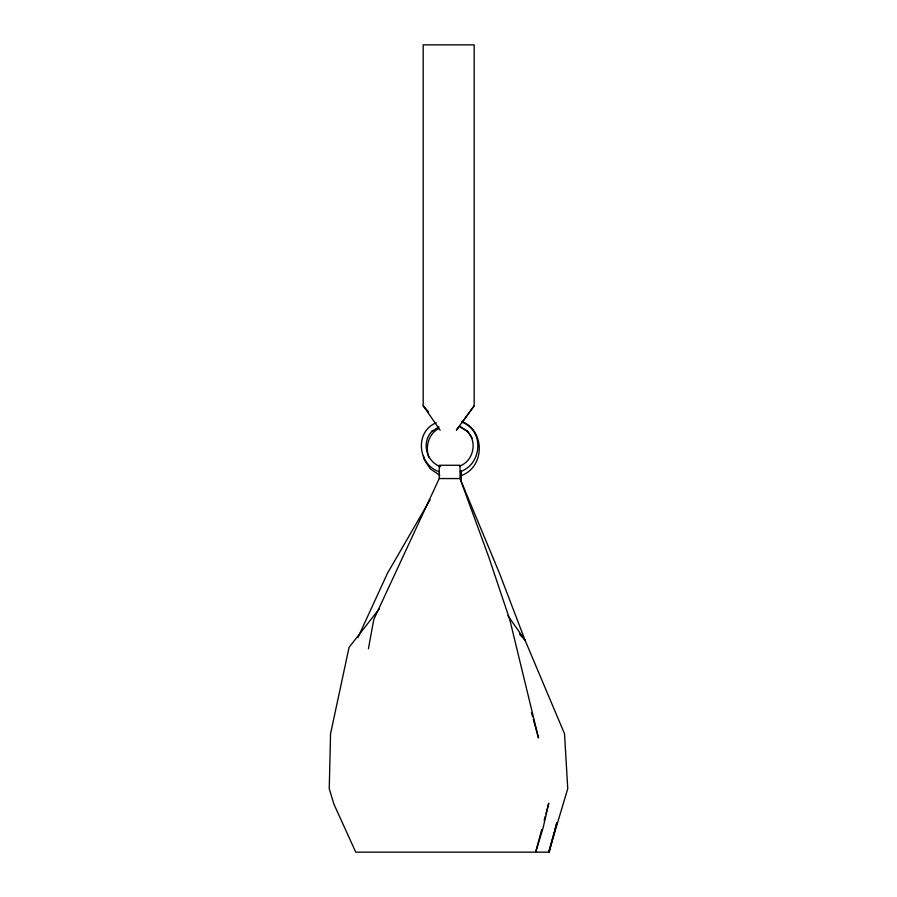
<?xml version="1.0" encoding="UTF-8"?>
<svg xmlns="http://www.w3.org/2000/svg" width="897" height="897" viewBox="0 0 897 897"><rect width="100%" height="100%" fill="white"/><g stroke="black" fill="none" stroke-linecap="round" stroke-linejoin="round"><path stroke-width="1.35" d="M368.42 648.766L373.757 619.614L439.227 478.561L439.227 465.274L460.06 465.274L460.06 478.561L488.708 556.88L509.776 619.614L538.503 737.996L533.311 719.349M556.947 822.661L549.199 852.15L355.739 852.15L333.819 803.903L329.244 788.642L330.556 733.757L349.056 647.399L379.106 609.052M541.698 829.658L535.677 852.15L543.156 827.673L548.762 803.207L545.937 813.792M544.165 820.407L545.23 816.438M554.234 832.046L548.785 852.15L567.756 788.642L564.516 733.757L525.037 640.178L499.461 573.239L461.338 481.723L461.338 470.936M554.963 829.366L556.779 822.661M357.903 637.644L387.482 573.239L430.044 499.786M440.135 430.179L423.193 405.758L423.193 44.85L474.165 44.85L474.165 405.825L456.394 430.123L458.816 426.86M462.056 422.431L474.165 405.825M438.487 428.62C428.418 434.036 425.055 447.278 428.901 457.627M462 475.298C485.008 466.261 485.008 430.706 462 421.668M436.222 422.801C414.481 431.547 417.71 464.489 438.947 471.631M439.003 426.95L432.096 431.244L432.791 430.538C420.996 441.189 425.84 461.507 440.517 466.732M459.869 466.048C473.986 460.598 477.798 440.73 466.507 430.538L467.191 431.244L459.141 426.232M460.352 471.631C482.25 464.231 484.515 430.302 461.899 422.072M439.227 478.561L460.06 478.561M460.049 426.4L467.786 431.58L472.214 438.229M439.844 475.298L430.459 469.008L424.18 459.589L423.451 455.889M519.475 634.112L525.037 640.178L507.915 615.723M423.193 405.758L428.542 411.88M531.461 712.689L532.571 716.692"/></g></svg>
